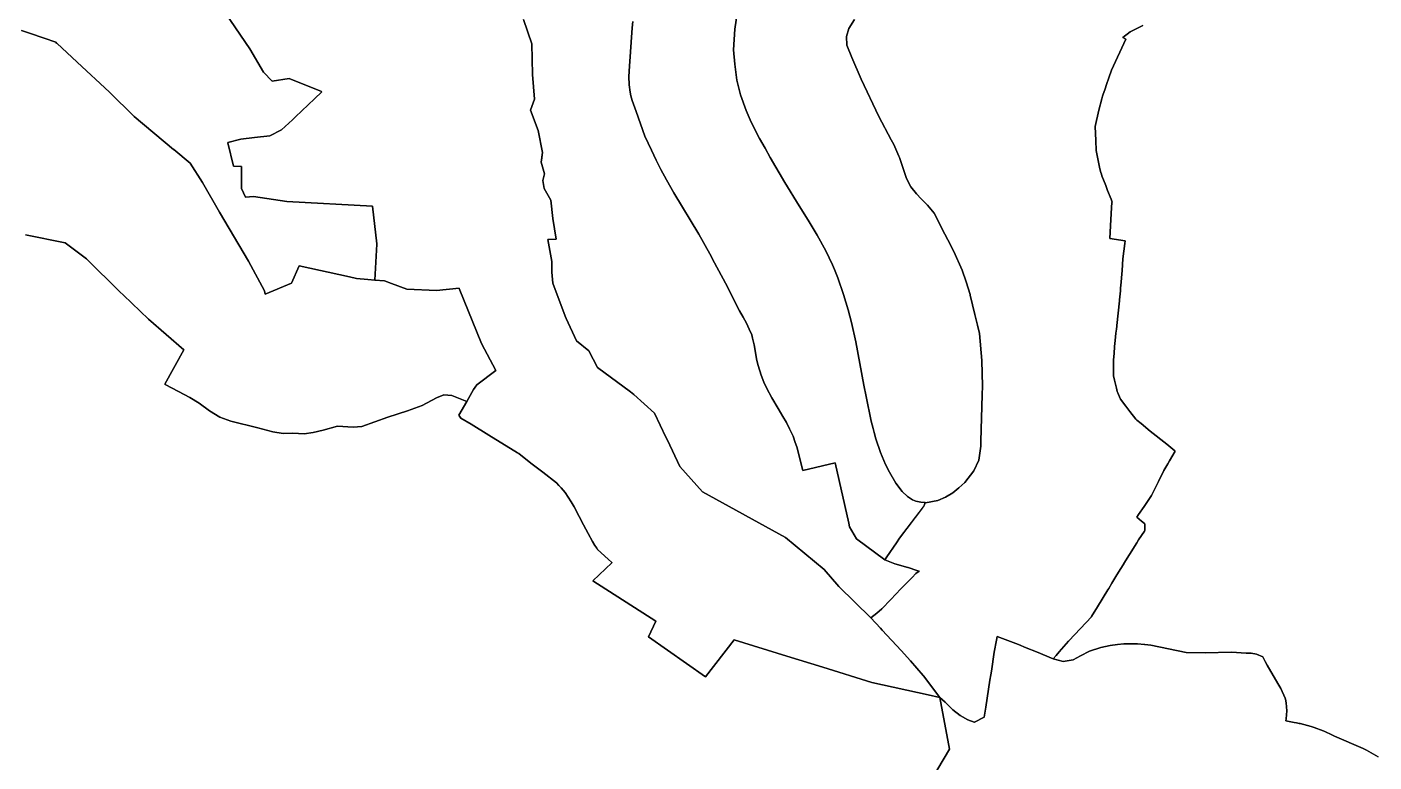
# Model space of a CAD drawing. Header units: inches. Extents: x 280195 to 293923, y 9098893 to 9120289.
# Drawn here: x 288796 to 289662, y 9113088 to 9113561 of the extents above; entities that cross this region are included whole.
import ezdxf

# ---------------------------------------------------------------- set-up
doc = ezdxf.new("R2010")
doc.units = ezdxf.units.IN
doc.header["$MEASUREMENT"] = 0
doc.layers.add('CIS', color=7, linetype='Continuous')

msp = doc.modelspace()

# ---------------------------------------------------------------- linework, layer by layer
at = {"layer": 'CIS'}
for points in [[(288914.3573, 9113583.9305), (288939.7574, 9113546.4655), (288948.4886, 9113531.5429), (288954.0449, 9113525.6692), (288964.9987, 9113527.5742), (288985.7849, 9113519.0707), (288985.9537, 9113519.0017), (288985.8956, 9113518.9461), (288981.2564, 9113514.5018), (288969.0583, 9113502.8162), (288967.0624, 9113500.9041), (288960.0774, 9113494.5541), (288952.4574, 9113490.5854), (288942.6403, 9113489.4797), (288933.9303, 9113488.4987), (288925.5108, 9113486.2863), (288925.5284, 9113486.2115), (288929.0827, 9113471.1256), (288934.2421, 9113470.9669), (288934.2428, 9113470.8876), (288934.4005, 9113456.8382), (288936.8616, 9113451.1231), (288941.9416, 9113451.52), (288963.5315, 9113448.5038), (289018.4537, 9113445.3909), (289021.3166, 9113421.1193), (289021.3136, 9113421.0652), (289020.0385, 9113397.9329), (289020.0429, 9113397.9325), (289020.1167, 9113397.9254), (289020.0385, 9113397.8535), (289015.5332, 9113398.254), (289008.1649, 9113398.9091), (289003.7841, 9113399.8861), (288971.3877, 9113407.1112), (288966.4929, 9113395.8664), (288949.5596, 9113388.8549), (288949.0303, 9113390.9715), (288938.8439, 9113410.0216), (288920.1908, 9113441.507), (288909.3428, 9113460.6894), (288901.4053, 9113472.9926), (288890.7549, 9113481.881), (288890.7147, 9113481.9145), (288865.4219, 9113503.0229), (288849.5469, 9113518.6333), (288828.7356, 9113537.8798), (288815.5436, 9113550.1575), (288815.5097, 9113550.1899), (288814.9166, 9113550.7392), (288807.4481, 9113553.3746), (288797.9871, 9113556.7132), (288792.9259, 9113558.4003)], [(289115.5696, 9113565.2979), (289120.8613, 9113549.6875), (289121.3905, 9113530.1083), (289122.7134, 9113514.2332), (289120.0675, 9113507.0895), (289125.0946, 9113494.1248), (289127.7405, 9113479.8373), (289127.3013, 9113476.5607), (289126.9036, 9113473.5935), (289129.0203, 9113466.1851), (289127.9621, 9113461.9518), (289128.8086, 9113456.6601), (289133.042, 9113449.2518), (289134.5236, 9113437.3984), (289136.5758, 9113424.2647), (289131.1139, 9113423.9234), (289133.8655, 9113409.8605), (289133.7067, 9113402.8755), (289134.5005, 9113395.8905), (289142.2793, 9113374.6179), (289142.9385, 9113373.2293), (289149.7405, 9113358.9017), (289157.5193, 9113352.377), (289163.0755, 9113341.7407), (289184.2623, 9113326.137), (289186.5706, 9113324.437), (289199.8719, 9113312.4054), (289207.1043, 9113296.9918), (289208.0546, 9113294.9667), (289216.0115, 9113278.0094), (289230.5637, 9113261.8698), (289284.0096, 9113232.501), (289308.8805, 9113211.8635), (289318.1812, 9113200.8136), (289338.7788, 9113180.7894), (289345.0594, 9113174.0749), (289346.1302, 9113172.9301), (289358.4011, 9113159.8116), (289364.3176, 9113153.0553), (289372.5677, 9113143.634), (289372.7459, 9113143.4305), (289383.1452, 9113129.6559), (289375.6994, 9113131.283), (289339.436, 9113139.2074), (289308.0827, 9113149.1293), (289284.9185, 9113156.2044), (289250.9256, 9113166.5866), (289232.6229, 9113142.8517), (289195.9809, 9113168.4638), (289196.0187, 9113168.5452), (289200.7236, 9113178.6799), (289160.1916, 9113204.5219), (289160.1417, 9113204.5538), (289172.3615, 9113216.2139), (289172.4029, 9113216.2534), (289170.0433, 9113218.4444), (289163.2368, 9113224.7644), (289163.0763, 9113224.981), (289162.8005, 9113225.3531), (289162.6462, 9113225.5617), (289161.3648, 9113227.2915), (289159.9609, 9113229.8186), (289157.153, 9113234.8728), (289154.2516, 9113240.4886), (289151.35, 9113246.0108), (289148.0741, 9113252.1882), (289146.2958, 9113255.3705), (289142.2711, 9113261.2671), (289139.744, 9113264.3559), (289138.3341, 9113265.8566), (289136.8425, 9113267.4445), (289128.0444, 9113274.4642), (289120.3695, 9113280.2672), (289112.5074, 9113286.351), (289111.6774, 9113286.8637), (289093.2446, 9113298.251), (289081.9554, 9113305.1746), (289075.366, 9113309.2157), (289073.9385, 9113310.9938), (289079.2114, 9113319.7612), (289079.2498, 9113319.8249), (289083.4831, 9113327.498), (289085.5104, 9113330.4967), (289097.8424, 9113339.8196), (289088.5601, 9113357.0593), (289074.2038, 9113392.5762), (289074.1786, 9113392.7179), (289059.7587, 9113391.2627), (289040.5764, 9113392.0565), (289030.7537, 9113395.7406), (289030.7406, 9113395.7455), (289026.1926, 9113397.3355), (289026.1566, 9113397.3481), (289020.1167, 9113397.9254), (289020.0429, 9113397.9325), (289020.0385, 9113397.9329), (289021.3136, 9113421.0652), (289021.3166, 9113421.1193), (289018.4537, 9113445.3909), (288963.5315, 9113448.5038), (288941.9416, 9113451.52), (288936.8616, 9113451.1231), (288934.4005, 9113456.8382), (288934.2428, 9113470.8876), (288934.2421, 9113470.9669), (288929.0827, 9113471.1256), (288925.5284, 9113486.2115), (288925.5108, 9113486.2863), (288933.9303, 9113488.4987), (288942.6403, 9113489.4797), (288952.4574, 9113490.5854), (288960.0774, 9113494.5541), (288967.0624, 9113500.9041), (288969.0583, 9113502.8162), (288981.2564, 9113514.5018), (288985.8956, 9113518.9461), (288985.9537, 9113519.0017), (288985.7849, 9113519.0707), (288964.9987, 9113527.5742), (288954.0449, 9113525.6692), (288948.4886, 9113531.5429), (288939.7574, 9113546.4655), (288914.3573, 9113583.9305)], [(289254.5325, 9113581.1342), (289251.321, 9113559.2125), (289250.6229, 9113545.9477), (289251.321, 9113536.7322), (289252.7173, 9113526.3996), (289255.091, 9113516.9048), (289258.7214, 9113506.9912), (289261.9328, 9113499.4512), (289267.2387, 9113488.979), (289270.8658, 9113482.5954), (289274.2203, 9113476.6916), (289283.5753, 9113460.6343), (289292.7909, 9113445.694), (289298.6553, 9113436.3388), (289304.3801, 9113426.844), (289309.8256, 9113416.7907), (289314.2938, 9113407.7148), (289315.5456, 9113404.5852), (289317.6449, 9113399.3371), (289321.2752, 9113388.5857), (289324.347, 9113378.672), (289326.4415, 9113370.5735), (289329.2341, 9113358.1465), (289334.4003, 9113330.3603), (289335.8367, 9113323.1353), (289339.0081, 9113307.1819), (289340.3487, 9113302.38), (289341.0162, 9113299.9892), (289342.0799, 9113295.7323), (289345.0122, 9113287.0753), (289345.0122, 9113287.0753), (289348.3633, 9113279.256), (289350.737, 9113274.369), (289354.9258, 9113267.3875), (289358.9751, 9113261.942), (289362.3261, 9113258.8702), (289365.5376, 9113256.6361), (289367.7716, 9113255.6587), (289368.8845, 9113255.5012), (289371.0196, 9113255.1988), (289373.7782, 9113254.8084), (289373.595, 9113254.3255), (289373.0493, 9113252.8868), (289372.6587, 9113252.1898), (289372.0635, 9113251.4058), (289357.2673, 9113231.9114), (289355.3147, 9113229.0825), (289349.0393, 9113219.9908), (289347.7676, 9113218.1484), (289329.6259, 9113231.6539), (289325.1691, 9113239.3329), (289324.6736, 9113241.5157), (289315.8378, 9113280.4423), (289295.0291, 9113275.5054), (289291.2917, 9113290.6109), (289290.2559, 9113293.5702), (289288.8897, 9113297.4736), (289286.6482, 9113302.1599), (289284.6242, 9113306.3271), (289282.362, 9113310.2562), (289279.2663, 9113315.2568), (289275.0992, 9113322.1625), (289272.0035, 9113328.1155), (289270.0985, 9113332.1638), (289268.3126, 9113336.6881), (289266.4076, 9113342.9985), (289265.5741, 9113346.0941), (289263.9073, 9113356.3335), (289262.8274, 9113360.4985), (289262.2404, 9113362.7629), (289260.6926, 9113366.3348), (289258.9066, 9113370.1448), (289256.7635, 9113374.0738), (289254.5013, 9113378.122), (289245.4525, 9113395.8623), (289238.4278, 9113409.0783), (289235.2591, 9113414.7525), (289228.1884, 9113427.4139), (289212.234, 9113453.9649), (289207.4047, 9113462.3295), (289203.9449, 9113468.9288), (289200.804, 9113474.92), (289197.7723, 9113481.4888), (289193.6602, 9113490.398), (289187.9452, 9113506.2335), (289185.3258, 9113513.3772), (289184.6579, 9113516.3157), (289184.1352, 9113518.616), (289183.4208, 9113523.4976), (289183.3018, 9113528.8554), (289183.7647, 9113535.3802), (289185.511, 9113559.9945), (289185.8021, 9113564.098)], [(289328.3235, 9113565.4146), (289324.7771, 9113559.6282), (289323.2838, 9113554.4019), (289323.4705, 9113548.8022), (289326.6436, 9113540.9626), (289332.6166, 9113527.15), (289344.0027, 9113503.0714), (289351.8422, 9113487.9522), (289353.5221, 9113484.9656), (289356.8819, 9113477.4994), (289357.1793, 9113476.6102), (289361.652, 9113463.2327), (289364.5348, 9113457.9005), (289368.0814, 9113453.2341), (289371.2545, 9113450.061), (289375.1743, 9113446.1412), (289379.5606, 9113440.8805), (289386.5016, 9113427.326), (289388.313, 9113423.7887), (289392.16, 9113416.2762), (289397.573, 9113404.3301), (289400.0361, 9113396.6669), (289402.6128, 9113388.651), (289402.7491, 9113388.0975), (289405.7859, 9113375.7716), (289407.3935, 9113368.8057), (289408.5858, 9113363.6391), (289410.2658, 9113346.0934), (289410.639, 9113329.6676), (289410.4768, 9113324.0726), (289409.6168, 9113294.4029), (289409.519, 9113291.0297), (289408.2125, 9113282.0702), (289405.0393, 9113275.3505), (289399.2529, 9113267.6977), (289395.358, 9113264.3727), (289391.5999, 9113261.1646), (289386.747, 9113258.3649), (289381.894, 9113256.1249), (289373.9304, 9113254.7868), (289373.7782, 9113254.8084), (289371.0196, 9113255.1988), (289367.7716, 9113255.6587), (289365.5376, 9113256.6361), (289362.3261, 9113258.8701), (289358.9751, 9113261.942), (289354.9258, 9113267.3874), (289350.737, 9113274.369), (289348.3634, 9113279.2559), (289345.0122, 9113287.0753), (289342.0799, 9113295.7323), (289341.0162, 9113299.9892), (289340.3487, 9113302.38), (289339.0081, 9113307.1819), (289335.8367, 9113323.1353), (289334.4003, 9113330.3602), (289329.2341, 9113358.1464), (289326.4415, 9113370.5735), (289324.347, 9113378.6719), (289321.2752, 9113388.5856), (289317.6449, 9113399.3371), (289315.5456, 9113404.5852), (289314.2938, 9113407.7147), (289309.8256, 9113416.7907), (289304.3801, 9113426.844), (289298.6553, 9113436.3388), (289292.7909, 9113445.6939), (289283.5753, 9113460.6343), (289274.2203, 9113476.6916), (289270.8658, 9113482.5953), (289267.2387, 9113488.979), (289261.9328, 9113499.4512), (289258.7214, 9113506.9912), (289255.091, 9113516.9048), (289252.7173, 9113526.3996), (289251.321, 9113536.7321), (289250.6229, 9113545.9476), (289251.321, 9113559.2125), (289254.5325, 9113581.1342)], [(289185.8021, 9113564.098), (289185.511, 9113559.9945), (289183.7647, 9113535.3802), (289183.3018, 9113528.8554), (289183.4208, 9113523.4976), (289184.1352, 9113518.616), (289184.6579, 9113516.3157), (289185.3258, 9113513.3772), (289187.9452, 9113506.2335), (289193.6602, 9113490.398), (289197.7723, 9113481.4888), (289200.804, 9113474.92), (289203.9449, 9113468.9288), (289207.4047, 9113462.3295), (289212.234, 9113453.9649), (289228.1884, 9113427.4139), (289235.2591, 9113414.7525), (289238.4278, 9113409.0783), (289245.4525, 9113395.8623), (289254.5013, 9113378.122), (289256.7635, 9113374.0738), (289258.9066, 9113370.1448), (289260.6926, 9113366.3348), (289262.2404, 9113362.7629), (289262.8274, 9113360.4985), (289263.9073, 9113356.3335), (289265.5741, 9113346.0941), (289266.4076, 9113342.9985), (289268.3126, 9113336.6881), (289270.0985, 9113332.1638), (289272.0035, 9113328.1155), (289275.0992, 9113322.1625), (289279.2663, 9113315.2568), (289282.362, 9113310.2562), (289284.6242, 9113306.3271), (289286.6482, 9113302.1599), (289288.8897, 9113297.4736), (289290.2559, 9113293.5702), (289291.2917, 9113290.6109), (289295.0291, 9113275.5054), (289315.8378, 9113280.4423), (289324.6736, 9113241.5157), (289325.1691, 9113239.3329), (289329.6259, 9113231.6539), (289347.7676, 9113218.1484), (289354.3511, 9113215.577), (289362.5926, 9113213.1571), (289362.9324, 9113213.0754), (289368.3385, 9113211.2906), (289369.9074, 9113210.8164), (289367.6634, 9113209.2154), (289365.4038, 9113206.7407), (289358.0871, 9113199.3163), (289351.7148, 9113192.6056), (289345.9283, 9113186.5119), (289342.5985, 9113183.8467), (289338.7788, 9113180.7894), (289318.1812, 9113200.8136), (289308.8805, 9113211.8635), (289284.0096, 9113232.501), (289230.5637, 9113261.8698), (289216.0115, 9113278.0094), (289208.0546, 9113294.9667), (289207.1043, 9113296.9918), (289199.8719, 9113312.4054), (289186.5706, 9113324.437), (289184.2623, 9113326.137), (289163.0755, 9113341.7407), (289157.5193, 9113352.377), (289149.7405, 9113358.9017), (289142.9385, 9113373.2293), (289142.2793, 9113374.6179), (289134.5005, 9113395.8905), (289133.7067, 9113402.8755), (289133.8655, 9113409.8605), (289131.1139, 9113423.9234), (289136.5758, 9113424.2647), (289134.5236, 9113437.3984), (289133.042, 9113449.2518), (289128.8086, 9113456.6601), (289127.9621, 9113461.9518), (289129.0203, 9113466.1851), (289126.9036, 9113473.5935), (289127.7405, 9113479.8373), (289125.0946, 9113494.1248), (289120.0675, 9113507.0895), (289122.7134, 9113514.2332), (289121.3905, 9113530.1083), (289120.8613, 9113549.6875), (289115.5696, 9113565.2979)], [(289513.7112, 9113561.4594), (289505.5434, 9113557.5303), (289500.7719, 9113553.8011), (289502.7224, 9113552.7216), (289493.5625, 9113532.9232), (289491.8141, 9113527.9065), (289490.3238, 9113523.6301), (289489.3605, 9113520.8656), (289487.9564, 9113516.8357), (289487.7511, 9113516.0881), (289487.3085, 9113514.4753), (289485.3129, 9113507.2038), (289483.0938, 9113496.6185), (289483.4102, 9113487.5482), (289483.6293, 9113481.2681), (289486.0694, 9113469.3043), (289486.7263, 9113466.9964), (289487.0251, 9113465.9467), (289487.3415, 9113464.8344), (289489.7793, 9113458.6103), (289490.9848, 9113455.5223), (289493.2332, 9113449.9059), (289493.9781, 9113448.0451), (289493.807, 9113447.8103), (289493.6179, 9113444.5445), (289492.9322, 9113432.7063), (289492.4663, 9113424.6634), (289502.2881, 9113423.0335), (289502.0867, 9113421.4023), (289500.8655, 9113411.5081), (289500.2836, 9113404.0609), (289499.5247, 9113394.3458), (289499.4045, 9113392.8084), (289499.2355, 9113390.902), (289498.7373, 9113385.2801), (289498.6737, 9113384.5627), (289496.9178, 9113368.6601), (289496.865, 9113368.1759), (289496.6754, 9113366.4394), (289496.3832, 9113363.763), (289495.8613, 9113358.9814), (289495.4552, 9113355.2604), (289495.1555, 9113350.7911), (289494.8726, 9113346.5724), (289494.7301, 9113340.2404), (289494.7589, 9113339.5051), (289494.8801, 9113336.4116), (289495.4709, 9113333.6135), (289496.2933, 9113330.196), (289496.7203, 9113328.4213), (289497.2427, 9113326.2501), (289497.5542, 9113325.4946), (289499.1323, 9113321.6666), (289499.3071, 9113321.2428), (289502.8428, 9113316.8242), (289505.3953, 9113313.4416), (289509.2023, 9113308.5635), (289509.7672, 9113307.8397), (289512.5562, 9113305.5903), (289518.4591, 9113300.8293), (289529.0172, 9113292.3136), (289534.141, 9113288.181), (289534.3704, 9113287.8786), (289530.7863, 9113281.6769), (289529.6995, 9113279.7966), (289527.227, 9113275.5186), (289523.7299, 9113268.4526), (289519.2909, 9113259.4838), (289517.9239, 9113257.449), (289514.49, 9113252.3378), (289510.9849, 9113247.1207), (289509.8948, 9113245.4981), (289512.865, 9113242.9545), (289514.6727, 9113241.4066), (289514.8913, 9113241.2867), (289515.0505, 9113236.902), (289514.6845, 9113236.3832), (289510.8625, 9113230.9651), (289509.7109, 9113229.0825), (289505.0193, 9113221.4129), (289501.5546, 9113215.7478), (289501.3915, 9113215.4811), (289499.1075, 9113211.7464), (289496.3764, 9113207.2808), (289493.7339, 9113202.96), (289491.7162, 9113199.6608), (289491.1931, 9113198.8054), (289484.5389, 9113187.9251), (289480.6482, 9113181.5632), (289480.598, 9113181.4812), (289466.2613, 9113166.2521), (289465.9007, 9113165.8692), (289459.8634, 9113158.809), (289457.9656, 9113156.5897), (289456.1235, 9113154.3617), (289445.3118, 9113158.809), (289438.6485, 9113161.55), (289433.7244, 9113163.5754), (289430.2942, 9113164.9865), (289420.1215, 9113168.7871), (289419.6727, 9113166.4068), (289418.1985, 9113158.5878), (289416.3086, 9113146.5201), (289415.9376, 9113144.1511), (289415.3906, 9113140.6586), (289412.6814, 9113123.3589), (289411.6869, 9113117.0085), (289405.4611, 9113113.6664), (289405.1986, 9113113.7376), (289401.286, 9113115.2855), (289396.2883, 9113118.0144), (289396.1871, 9113118.0698), (289391.5363, 9113121.5512), (289387.4283, 9113125.6592), (289386.6087, 9113126.6356), (289383.1452, 9113129.6559), (289372.7459, 9113143.4305), (289372.5677, 9113143.634), (289364.3176, 9113153.0553), (289358.4011, 9113159.8116), (289346.1302, 9113172.9301), (289345.0594, 9113174.0749), (289338.7788, 9113180.7894), (289342.5985, 9113183.8467), (289345.9283, 9113186.5119), (289351.7148, 9113192.6056), (289358.0871, 9113199.3163), (289365.4038, 9113206.7407), (289367.6634, 9113209.2154), (289369.9074, 9113210.8164), (289368.3385, 9113211.2906), (289362.9324, 9113213.0754), (289362.5926, 9113213.1571), (289354.3511, 9113215.577), (289347.7676, 9113218.1484), (289349.0393, 9113219.9908), (289355.3147, 9113229.0825), (289357.2673, 9113231.9114), (289372.6587, 9113252.1898), (289373.0493, 9113252.8868), (289373.595, 9113254.3255), (289373.7782, 9113254.8084), (289373.9304, 9113254.7868), (289381.894, 9113256.1249), (289386.747, 9113258.3649), (289391.5999, 9113261.1646), (289395.358, 9113264.3727), (289399.2529, 9113267.6977), (289405.0393, 9113275.3505), (289408.2125, 9113282.0702), (289409.519, 9113291.0297), (289409.6168, 9113294.4029), (289410.4768, 9113324.0726), (289410.639, 9113329.6676), (289410.2658, 9113346.0934), (289408.5858, 9113363.6391), (289407.3935, 9113368.8057), (289405.7859, 9113375.7716), (289402.7491, 9113388.0975), (289402.6128, 9113388.651), (289400.0361, 9113396.6669), (289397.573, 9113404.3301), (289392.16, 9113416.2762), (289388.313, 9113423.7887), (289386.5016, 9113427.326), (289379.5606, 9113440.8805), (289375.1743, 9113446.1412), (289371.2545, 9113450.061), (289368.0814, 9113453.2341), (289364.5348, 9113457.9005), (289361.652, 9113463.2327), (289357.1793, 9113476.6102), (289356.8819, 9113477.4994), (289353.5221, 9113484.9656), (289351.8422, 9113487.9522), (289344.0027, 9113503.0714), (289332.6166, 9113527.15), (289326.6436, 9113540.9626), (289323.4705, 9113548.8022), (289323.2838, 9113554.4019), (289324.7771, 9113559.6282), (289328.3235, 9113565.4146)], [(288792.9259, 9113558.4003), (288797.9871, 9113556.7132), (288807.4481, 9113553.3746), (288814.9166, 9113550.7392), (288815.5097, 9113550.1899), (288815.5436, 9113550.1575), (288828.7356, 9113537.8798), (288849.5469, 9113518.6333), (288865.4219, 9113503.0229), (288890.7147, 9113481.9145), (288890.7549, 9113481.881), (288901.4053, 9113472.9926), (288909.3428, 9113460.6894), (288920.1908, 9113441.507), (288920.1908, 9113441.507), (288938.8439, 9113410.0216), (288949.0303, 9113390.9715), (288949.5596, 9113388.8549), (288966.4929, 9113395.8664), (288971.3877, 9113407.1112), (289003.7841, 9113399.8861), (289008.1649, 9113398.9091), (289015.5332, 9113398.254), (289020.0385, 9113397.8535), (289020.1167, 9113397.9254), (289026.1566, 9113397.3481), (289026.1926, 9113397.3355), (289030.7406, 9113395.7455), (289030.7537, 9113395.7406), (289040.5764, 9113392.0565), (289059.7587, 9113391.2627), (289074.1786, 9113392.7179), (289074.2038, 9113392.5762), (289088.5601, 9113357.0593), (289097.8424, 9113339.8196), (289085.5104, 9113330.4967), (289083.4831, 9113327.498), (289079.2498, 9113319.8249), (289079.2114, 9113319.7612), (289069.4602, 9113323.7144), (289064.4518, 9113324.0986), (289059.5569, 9113322.1142), (289050.4288, 9113317.2194), (289041.036, 9113313.7798), (289028.4683, 9113309.6788), (289011.6673, 9113303.7256), (289006.1175, 9113303.3515), (288995.9245, 9113303.9902), (288986.7964, 9113301.3444), (288980.3141, 9113299.8892), (288974.6255, 9113299.0954), (288967.218, 9113299.382), (288960.9995, 9113299.36), (288954.3849, 9113300.4183), (288944.8598, 9113302.7996), (288927.5296, 9113307.1652), (288920.3858, 9113309.6788), (288913.7712, 9113313.7798), (288907.0243, 9113318.6746), (288901.2035, 9113322.5111), (288893.9274, 9113326.3476), (288885.3285, 9113330.8456), (288885.0902, 9113331.0057), (288897.1631, 9113353.07), (288874.4619, 9113372.6756), (288858.5332, 9113388.1196), (288856.2056, 9113390.3763), (288834.6155, 9113411.5695), (288823.4504, 9113419.9924), (288821.0424, 9113421.8089), (288795.5629, 9113426.9683)], [(289664.9158, 9113091.4339), (289660.4426, 9113094.0483), (289657.494, 9113095.7716), (289655.2032, 9113096.7758), (289636.9335, 9113104.7841), (289636.0177, 9113105.1854), (289634.7485, 9113105.7887), (289630.9917, 9113107.574), (289630.7169, 9113107.6908), (289629.6036, 9113108.1636), (289623.8289, 9113110.3116), (289621.8208, 9113110.9483), (289614.8602, 9113112.7393), (289614.18, 9113112.8808), (289612.3874, 9113113.2432), (289610.8897, 9113113.5459), (289605.5824, 9113114.5977), (289605.7885, 9113115.7631), (289606.1931, 9113120.9039), (289605.7885, 9113126.0448), (289605.3264, 9113128.4012), (289605.1001, 9113129.0213), (289602.2985, 9113135.381), (289600.5461, 9113138.5504), (289593.5842, 9113150.2719), (289592.3128, 9113152.6775), (289590.6966, 9113155.7357), (289586.7423, 9113157.3575), (289583.22, 9113158.0105), (289580.0842, 9113158.1566), (289570.5676, 9113158.5989), (289553.8075, 9113158.339), (289541.5471, 9113158.4705), (289518.7826, 9113163.1717), (289514.9206, 9113163.6155), (289514.804, 9113163.6289), (289510.304, 9113163.9555), (289501.435, 9113164.0213), (289497.3236, 9113163.5608), (289492.6975, 9113163.0426), (289486.7646, 9113161.672), (289479.4634, 9113159.3223), (289473.6629, 9113156.3849), (289468.9551, 9113153.7324), (289462.5094, 9113152.7774), (289456.1235, 9113154.3617), (289457.9656, 9113156.5897), (289459.8634, 9113158.809), (289465.9007, 9113165.8692), (289466.2613, 9113166.2521), (289480.598, 9113181.4812), (289480.6482, 9113181.5632), (289484.5389, 9113187.9251), (289491.1931, 9113198.8054), (289491.7162, 9113199.6608), (289493.7339, 9113202.96), (289496.3764, 9113207.2808), (289499.1075, 9113211.7464), (289501.3915, 9113215.4811), (289501.5546, 9113215.7478), (289505.0193, 9113221.4129), (289509.7109, 9113229.0825), (289510.8625, 9113230.9651), (289514.6845, 9113236.3832), (289515.0505, 9113236.902), (289514.8913, 9113241.2867), (289514.6727, 9113241.4066), (289512.865, 9113242.9545), (289509.8948, 9113245.4981), (289510.9849, 9113247.1207), (289514.49, 9113252.3378), (289517.9239, 9113257.449), (289519.2909, 9113259.4838), (289523.7299, 9113268.4526), (289527.227, 9113275.5186), (289529.6995, 9113279.7966), (289530.7863, 9113281.6769), (289534.3704, 9113287.8786), (289534.141, 9113288.181), (289529.0172, 9113292.3136), (289518.4591, 9113300.8293), (289512.5562, 9113305.5903), (289509.7672, 9113307.8397), (289509.2023, 9113308.5635), (289505.3953, 9113313.4416), (289502.8428, 9113316.8242), (289499.3071, 9113321.2428), (289499.1323, 9113321.6666), (289497.5542, 9113325.4946), (289497.2427, 9113326.2501), (289496.7203, 9113328.4213), (289496.2933, 9113330.196), (289495.4709, 9113333.6135), (289494.8801, 9113336.4116), (289494.7589, 9113339.5051), (289494.7301, 9113340.2404), (289494.8726, 9113346.5724), (289495.1555, 9113350.7911), (289495.4552, 9113355.2604), (289495.8613, 9113358.9814), (289496.3832, 9113363.763), (289496.6754, 9113366.4394), (289496.865, 9113368.1759), (289496.9178, 9113368.6601), (289498.6737, 9113384.5627), (289498.7373, 9113385.2801), (289499.2355, 9113390.902), (289499.4045, 9113392.8084), (289499.5247, 9113394.3458), (289500.2836, 9113404.0609), (289500.8655, 9113411.5081), (289502.0867, 9113421.4023), (289502.2881, 9113423.0335), (289492.4663, 9113424.6634), (289492.9322, 9113432.7063), (289493.6179, 9113444.5445), (289493.807, 9113447.8103), (289493.9781, 9113448.0451), (289493.2332, 9113449.9059), (289490.9848, 9113455.5223), (289489.7793, 9113458.6103), (289487.3415, 9113464.8344), (289487.0251, 9113465.9467), (289486.7263, 9113466.9964), (289486.0694, 9113469.3043), (289483.6293, 9113481.2681), (289483.4102, 9113487.5482), (289483.0938, 9113496.6185), (289485.3129, 9113507.2038), (289487.3085, 9113514.4753), (289487.7511, 9113516.0881), (289487.9564, 9113516.8357), (289489.3605, 9113520.8656), (289490.3238, 9113523.6301), (289491.8141, 9113527.9065), (289493.5625, 9113532.9232), (289502.7224, 9113552.7216), (289500.7719, 9113553.8011), (289505.5434, 9113557.5303), (289513.7112, 9113561.4594)], [(288795.5629, 9113426.9683), (288821.0424, 9113421.8089), (288823.4504, 9113419.9924), (288834.6155, 9113411.5695), (288856.2056, 9113390.3763), (288858.5332, 9113388.1196), (288874.4619, 9113372.6756), (288897.1631, 9113353.07), (288885.0902, 9113331.0057), (288885.3285, 9113330.8456), (288893.9274, 9113326.3476), (288901.2035, 9113322.5111), (288907.0243, 9113318.6746), (288913.7712, 9113313.7798), (288920.3858, 9113309.6788), (288927.5296, 9113307.1652), (288944.8598, 9113302.7996), (288954.3849, 9113300.4183), (288954.3849, 9113300.4183), (288960.9995, 9113299.36), (288967.218, 9113299.382), (288974.6255, 9113299.0954), (288980.3141, 9113299.8892), (288986.7964, 9113301.3444), (288995.9245, 9113303.9902), (289006.1175, 9113303.3515), (289011.6673, 9113303.7256), (289028.4683, 9113309.6788), (289041.036, 9113313.7798), (289050.4288, 9113317.2194), (289059.5569, 9113322.1142), (289064.4518, 9113324.0986), (289069.4602, 9113323.7144), (289079.2114, 9113319.7612), (289073.9385, 9113310.9938), (289075.366, 9113309.2157), (289081.9554, 9113305.1746), (289093.2446, 9113298.251), (289111.6774, 9113286.8637), (289112.5074, 9113286.351), (289120.3695, 9113280.2672), (289128.0444, 9113274.4642), (289136.8425, 9113267.4445), (289138.3341, 9113265.8566), (289139.744, 9113264.3559), (289142.2711, 9113261.2671), (289146.2958, 9113255.3705), (289148.0741, 9113252.1882), (289151.35, 9113246.0108), (289154.2516, 9113240.4886), (289157.153, 9113234.8728), (289159.9609, 9113229.8186), (289161.3648, 9113227.2915), (289162.6462, 9113225.5617), (289162.8005, 9113225.3531), (289163.0763, 9113224.981), (289163.2368, 9113224.7644), (289170.0433, 9113218.4444), (289172.4029, 9113216.2534), (289172.3615, 9113216.2139), (289160.1417, 9113204.5538), (289160.1916, 9113204.5219), (289200.7236, 9113178.6799), (289196.0187, 9113168.5452), (289195.9809, 9113168.4638), (289232.6229, 9113142.8517), (289250.9256, 9113166.5866), (289284.9185, 9113156.2044), (289308.0827, 9113149.1293), (289339.436, 9113139.2074), (289375.6994, 9113131.283), (289383.1452, 9113129.6559), (289389.3002, 9113096.3839), (289377.9307, 9113076.7418)], [(289377.9307, 9113076.7418), (289389.3002, 9113096.3839), (289383.1452, 9113129.6559), (289386.6087, 9113126.6356), (289387.4283, 9113125.6592), (289391.5363, 9113121.5512), (289396.1871, 9113118.0698), (289396.2883, 9113118.0144), (289401.286, 9113115.2855), (289405.1986, 9113113.7376), (289405.4611, 9113113.6664), (289411.6869, 9113117.0085), (289412.6814, 9113123.3589), (289415.3906, 9113140.6586), (289415.9376, 9113144.1511), (289416.3086, 9113146.5201), (289418.1985, 9113158.5878), (289419.6727, 9113166.4068), (289420.1215, 9113168.7871), (289430.2942, 9113164.9865), (289433.7244, 9113163.5754), (289438.6485, 9113161.55), (289445.3118, 9113158.809), (289456.1235, 9113154.3617), (289462.5094, 9113152.7774), (289468.9551, 9113153.7324), (289473.6629, 9113156.3849), (289479.4634, 9113159.3223), (289486.7646, 9113161.672), (289492.6975, 9113163.0426), (289497.3236, 9113163.5608), (289501.435, 9113164.0213), (289510.304, 9113163.9555), (289514.804, 9113163.6289), (289514.9206, 9113163.6155), (289518.7826, 9113163.1717), (289541.5471, 9113158.4705), (289553.8075, 9113158.339), (289570.5676, 9113158.5989), (289580.0842, 9113158.1566), (289583.22, 9113158.0105), (289586.7423, 9113157.3575), (289590.6966, 9113155.7357), (289592.3128, 9113152.6775), (289593.5842, 9113150.2719), (289600.5461, 9113138.5504), (289602.2985, 9113135.381), (289605.1001, 9113129.0213), (289605.3264, 9113128.4012), (289605.7885, 9113126.0448), (289606.1931, 9113120.9039), (289605.7885, 9113115.7631), (289605.5824, 9113114.5977), (289610.8897, 9113113.5459), (289612.3874, 9113113.2432), (289614.18, 9113112.8808), (289614.8602, 9113112.7393), (289621.8208, 9113110.9483), (289623.8289, 9113110.3116), (289629.6036, 9113108.1636), (289630.7169, 9113107.6908), (289630.9917, 9113107.574), (289634.7485, 9113105.7887), (289636.0177, 9113105.1854), (289636.9335, 9113104.7841), (289655.2032, 9113096.7758), (289657.494, 9113095.7716), (289660.4426, 9113094.0483), (289664.9158, 9113091.4339)]]:
    msp.add_lwpolyline(points, dxfattribs=at)

doc.saveas('drawing.dxf')
